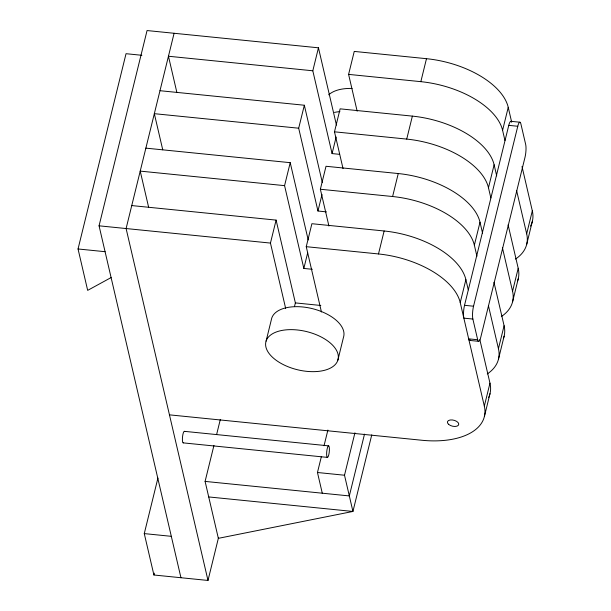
<?xml version="1.0" encoding="UTF-8"?>
<svg xmlns="http://www.w3.org/2000/svg" width="611" height="611" viewBox="0 0 611 611"><rect width="100%" height="100%" fill="white"/><g stroke="black" fill="none" stroke-linecap="round" stroke-linejoin="round"><path stroke-width="0.92" d="M111.103 277.57L87.671 290.37L78.04 248.975L126.034 53.699L141.889 55.296M180.948 577.723L99.058 225.818L147.06 30.55L318.453 47.811L336.44 125.087M174.097 33.277L126.103 228.545L207.992 580.45L153.911 575.004L144.272 533.602L157.921 478.077M153.911 575.004L154.362 573.156M371.755 434.879L352.937 511.453L218.348 538.337L205.097 481.407L213.942 445.427M216.661 434.352L220.288 419.589M285.658 308.395L270.452 243.079L276.103 220.105L131.747 205.571M312.32 269.298L303.843 268.443L284.573 185.645L290.217 162.671L145.861 148.137M326.434 211.872L317.957 211.016L298.687 128.211L304.339 105.237L159.983 90.703M339.609 154.339L332.071 153.582L312.809 70.784L318.453 47.811M266.091 341.121L271.735 318.148A37.149 19.621 13.8 0 1 313.573 308.952A37.149 19.621 13.8 0 1 343.504 337.219L337.86 360.185A37.149 19.621 13.8 0 1 278.876 362.109A37.149 19.621 13.8 0 1 289.186 329.665A37.149 19.621 13.8 0 1 337.86 360.185M207.992 580.45L218.455 537.879M321.447 312L306.248 246.684L311.893 223.71L384.136 230.981A74.298 39.241 13.8 0 1 465.888 279.647L468.247 289.813M328.932 226.047L320.363 189.25L326.014 166.276L398.257 173.547A74.298 39.241 13.8 0 1 480.002 222.213L482.583 233.303M343.046 168.621L334.484 131.816L340.128 108.842L412.372 116.121A74.298 39.241 13.8 0 1 494.116 164.779L496.697 175.869M357.16 111.187L348.598 74.382L354.25 51.416L426.486 58.687A74.298 39.241 13.8 0 1 508.237 107.345L511.674 122.131M294.464 306.585L295.373 302.903L276.103 220.105M303.843 268.443L307.677 252.824M317.957 211.016L322.02 194.474M332.071 153.582L336.142 137.04M322.28 493.207L317.46 472.502L321.317 456.822M324.036 445.747L327.893 430.068M169.453 414.846L421.85 440.256A74.298 39.241 13.8 0 0 484.324 406.116L460.236 302.613A74.298 39.241 13.8 0 0 378.492 253.955L384.136 230.981M476.931 256.276L474.357 245.187A74.298 39.241 13.8 0 0 392.606 196.521L398.257 173.547M490.839 197.918L488.472 187.753A74.298 39.241 13.8 0 0 406.727 139.094L412.372 116.121M504.953 140.484L502.586 130.319A74.298 39.241 13.8 0 0 420.842 81.66L426.486 58.687M208.71 496.934L352.937 511.453L344.505 475.228L354.938 432.787M364.515 434.115L349.324 495.926L205.097 481.407M460.236 302.613L465.888 279.647M474.357 245.187L480.002 222.213M488.472 187.753L494.116 164.779M502.586 130.319L508.237 107.345M470.363 339.953A9.287 2.039 -84.3 0 1 468.668 338.845L477.68 339.747L472.868 319.049L463.848 318.14A9.287 2.039 -84.3 0 1 464.528 305.309L508.764 125.354A9.287 2.039 -84.3 0 1 511.476 121.795M472.868 319.049A9.287 2.039 -84.3 0 1 473.54 306.218L517.777 126.263A9.287 2.039 -84.3 0 1 520.862 123.781L525.681 144.479A9.287 2.039 -84.3 0 1 525.002 157.317L480.765 337.264A9.287 2.039 -84.3 0 1 477.68 339.747M484.324 406.116L489.969 383.143L479.864 339.716M487.273 373.932A74.298 39.241 13.8 0 0 498.439 348.69L504.09 325.716L493.978 282.282M501.387 316.506A74.298 39.241 13.8 0 0 512.56 291.256L518.204 268.282L508.1 224.848M515.508 259.072A74.298 39.241 13.8 0 0 526.674 233.822L532.318 210.848L522 166.49M484.363 416.587L490.007 393.614M498.477 359.153L504.121 336.18M512.591 301.719L518.243 278.753M526.713 244.293L532.357 221.319M312.809 70.784L168.453 56.243L176.862 92.391M348.598 74.382L420.842 81.66M510.995 121.314L520.007 122.223M508.764 125.354L517.777 126.263M298.687 128.211L154.331 113.677L162.747 149.825M334.484 131.816L406.727 139.094M284.573 185.645L140.217 171.111L148.633 207.259M320.363 189.25L392.606 196.521M99.058 225.818L270.452 243.079M306.248 246.684L378.492 253.955M78.04 248.975L105.084 251.694M464.528 305.309L473.54 306.218M295.373 302.903L320.806 305.469M469.523 340.403L478.535 341.312M184.438 431.343L328.665 445.862A5.804 1.275 -84.3 0 1 328.771 454.859A5.804 1.275 -84.3 0 1 326.625 454.149A5.804 1.275 -84.3 0 1 328.665 445.862M183.155 442.868L327.374 457.387M317.46 472.502L344.505 475.228M144.272 533.602L171.317 536.328M516.57 190.388L526.674 233.822M502.448 247.822L512.56 291.256M488.548 306.18L498.439 348.69M304.339 105.237L322.318 182.521M290.217 162.671L308.204 239.955M183.499 442.776A5.804 1.275 -84.3 0 1 182.552 436.697A5.804 1.275 -84.3 0 1 184.736 431.641M532.318 210.848A74.298 39.241 13.8 0 1 530.516 226.139M518.204 268.282A74.298 39.241 13.8 0 1 517.471 281.205M504.09 325.716A74.298 39.241 13.8 0 1 503.357 338.639M334.454 112.424A37.149 19.621 13.8 0 1 339.922 111.599M328.726 94.812A37.149 19.621 13.8 0 1 352.104 88.45M489.969 383.143A74.298 39.241 13.8 0 1 488.556 397.662M448.581 424.317A5.804 3.063 13.8 0 0 458.342 425.294A5.804 3.063 13.8 0 0 452.331 419.956A5.804 3.063 13.8 0 0 448.581 424.317"/></g></svg>
